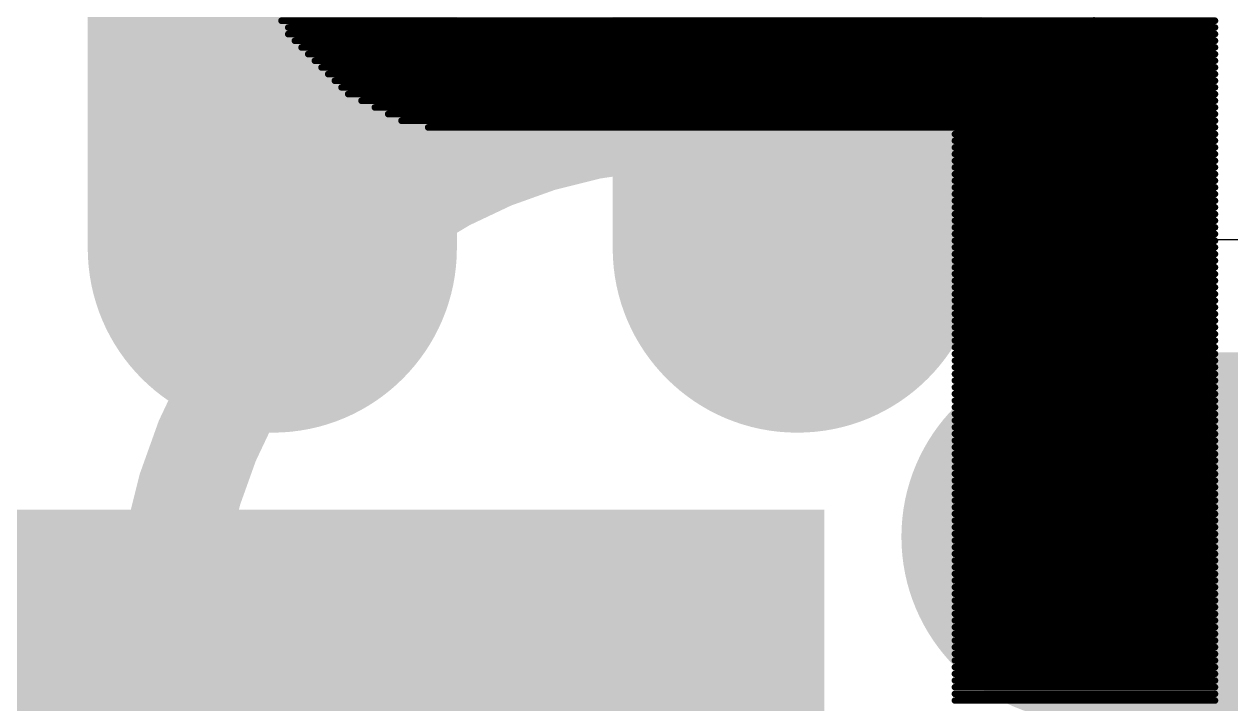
# Model space of a CAD drawing. Header units: inches. Extents: x 0 to 5455, y -5 to 5444.
# Drawn here: x 13.222 to 14.371, y 30.436 to 31.083 of the extents above; entities that cross this region are included whole.
import ezdxf

# ---------------------------------------------------------------- set-up
doc = ezdxf.new("R2010")
doc.units = ezdxf.units.IN
for name, color, linetype in [('Bottom Overlay', 54, 'Continuous'), ('Top 3D Body', 56, 'Continuous'), ('Top Layer', 1, 'Continuous'), ('Top Paste', 8, 'Continuous'), ('Top Solder', 216, 'Continuous')]:
    doc.layers.add(name, color=color, linetype=linetype)

# ---------------------------------------------------------------- blocks, each defined once
blk = doc.blocks.new('5394DE47_A0E8_4329_8464_7791B7C19310_33')
at = {"layer": 'Bottom Overlay'}
for points in [[(7.7358, -1.483, 0.00635, 0.00635, 0), (7.4882, -1.483, 0.00635, 0.00635, 0)], [(7.7358, -1.4893, 0.00635, 0.00635, 0), (7.4882, -1.4893, 0.00635, 0.00635, 0)], [(7.7358, -1.4957, 0.00635, 0.00635, 0), (7.4882, -1.4957, 0.00635, 0.00635, 0)], [(7.7358, -1.502, 0.00635, 0.00635, 0), (7.4882, -1.502, 0.00635, 0.00635, 0)], [(7.7358, -1.5084, 0.00635, 0.00635, 0), (7.4882, -1.5084, 0.00635, 0.00635, 0)], [(7.7358, -1.5147, 0.00635, 0.00635, 0), (7.4882, -1.5147, 0.00635, 0.00635, 0)], [(7.7358, -1.5211, 0.00635, 0.00635, 0), (7.4882, -1.5211, 0.00635, 0.00635, 0)], [(7.7358, -1.5274, 0.00635, 0.00635, 0), (7.4882, -1.5274, 0.00635, 0.00635, 0)], [(7.7358, -1.5338, 0.00635, 0.00635, 0), (7.4882, -1.5338, 0.00635, 0.00635, 0)], [(7.7358, -1.5401, 0.00635, 0.00635, 0), (7.4882, -1.5401, 0.00635, 0.00635, 0)], [(7.7358, -1.5465, 0.00635, 0.00635, 0), (7.4882, -1.5465, 0.00635, 0.00635, 0)], [(7.7358, -1.5528, 0.00635, 0.00635, 0), (7.4882, -1.5528, 0.00635, 0.00635, 0)], [(7.7358, -1.5592, 0.00635, 0.00635, 0), (7.4882, -1.5592, 0.00635, 0.00635, 0)], [(7.7358, -1.5655, 0.00635, 0.00635, 0), (7.4882, -1.5655, 0.00635, 0.00635, 0)], [(7.7358, -1.5719, 0.00635, 0.00635, 0), (7.4882, -1.5719, 0.00635, 0.00635, 0)], [(7.7358, -1.5782, 0.00635, 0.00635, 0), (7.4882, -1.5782, 0.00635, 0.00635, 0)], [(7.7358, -1.5846, 0.00635, 0.00635, 0), (7.4882, -1.5846, 0.00635, 0.00635, 0)], [(7.7358, -1.5909, 0.00635, 0.00635, 0), (7.4882, -1.5909, 0.00635, 0.00635, 0)], [(7.7358, -1.5973, 0.00635, 0.00635, 0), (7.4882, -1.5973, 0.00635, 0.00635, 0)], [(7.7358, -1.6036, 0.00635, 0.00635, 0), (7.4882, -1.6036, 0.00635, 0.00635, 0)], [(7.7358, -1.61, 0.00635, 0.00635, 0), (7.4882, -1.61, 0.00635, 0.00635, 0)], [(7.7358, -1.6163, 0.00635, 0.00635, 0), (7.4882, -1.6163, 0.00635, 0.00635, 0)], [(7.7358, -1.6227, 0.00635, 0.00635, 0), (7.4882, -1.6227, 0.00635, 0.00635, 0)], [(7.7358, -1.629, 0.00635, 0.00635, 0), (7.4882, -1.629, 0.00635, 0.00635, 0)], [(7.7358, -1.6354, 0.00635, 0.00635, 0), (7.4882, -1.6354, 0.00635, 0.00635, 0)], [(7.7358, -1.6417, 0.00635, 0.00635, 0), (7.4882, -1.6417, 0.00635, 0.00635, 0)], [(7.7358, -1.6481, 0.00635, 0.00635, 0), (7.4882, -1.6481, 0.00635, 0.00635, 0)], [(7.7358, -1.6544, 0.00635, 0.00635, 0), (7.4882, -1.6544, 0.00635, 0.00635, 0)], [(7.7358, -1.6608, 0.00635, 0.00635, 0), (7.4882, -1.6608, 0.00635, 0.00635, 0)], [(7.7358, -1.6671, 0.00635, 0.00635, 0), (7.4882, -1.6671, 0.00635, 0.00635, 0)], [(7.7358, -1.6735, 0.00635, 0.00635, 0), (7.4882, -1.6735, 0.00635, 0.00635, 0)], [(7.7358, -1.6798, 0.00635, 0.00635, 0), (7.4882, -1.6798, 0.00635, 0.00635, 0)], [(7.7358, -1.6862, 0.00635, 0.00635, 0), (7.4882, -1.6862, 0.00635, 0.00635, 0)], [(7.7358, -1.6925, 0.00635, 0.00635, 0), (7.4882, -1.6925, 0.00635, 0.00635, 0)], [(7.7358, -1.6989, 0.00635, 0.00635, 0), (7.4882, -1.6989, 0.00635, 0.00635, 0)], [(7.7358, -1.7052, 0.00635, 0.00635, 0), (7.4882, -1.7052, 0.00635, 0.00635, 0)], [(7.7358, -1.7116, 0.00635, 0.00635, 0), (7.4882, -1.7116, 0.00635, 0.00635, 0)], [(7.7358, -1.7179, 0.00635, 0.00635, 0), (7.4882, -1.7179, 0.00635, 0.00635, 0)], [(7.7358, -1.7243, 0.00635, 0.00635, 0), (7.4882, -1.7243, 0.00635, 0.00635, 0)], [(7.7358, -1.7306, 0.00635, 0.00635, 0), (7.4882, -1.7306, 0.00635, 0.00635, 0)], [(7.7358, -1.737, 0.00635, 0.00635, 0), (7.4882, -1.737, 0.00635, 0.00635, 0)], [(7.7358, -1.7433, 0.00635, 0.00635, 0), (7.4882, -1.7433, 0.00635, 0.00635, 0)], [(7.7358, -1.7497, 0.00635, 0.00635, 0), (7.4882, -1.7497, 0.00635, 0.00635, 0)], [(7.7358, -1.756, 0.00635, 0.00635, 0), (7.4882, -1.756, 0.00635, 0.00635, 0)], [(7.7358, -1.7624, 0.00635, 0.00635, 0), (7.4882, -1.7624, 0.00635, 0.00635, 0)], [(7.7358, -1.7687, 0.00635, 0.00635, 0), (7.4882, -1.7687, 0.00635, 0.00635, 0)], [(7.7358, -1.7751, 0.00635, 0.00635, 0), (7.4882, -1.7751, 0.00635, 0.00635, 0)], [(7.7358, -1.7814, 0.00635, 0.00635, 0), (7.4882, -1.7814, 0.00635, 0.00635, 0)], [(7.7358, -1.7878, 0.00635, 0.00635, 0), (7.4882, -1.7878, 0.00635, 0.00635, 0)], [(7.7358, -1.7941, 0.00635, 0.00635, 0), (7.4882, -1.7941, 0.00635, 0.00635, 0)], [(7.7358, -1.8005, 0.00635, 0.00635, 0), (7.4882, -1.8005, 0.00635, 0.00635, 0)], [(7.7358, -1.8068, 0.00635, 0.00635, 0), (7.4882, -1.8068, 0.00635, 0.00635, 0)], [(7.7358, -1.8132, 0.00635, 0.00635, 0), (7.4882, -1.8132, 0.00635, 0.00635, 0)], [(7.7358, -1.8195, 0.00635, 0.00635, 0), (7.4882, -1.8195, 0.00635, 0.00635, 0)], [(7.7358, -1.8259, 0.00635, 0.00635, 0), (7.4882, -1.8259, 0.00635, 0.00635, 0)], [(7.7358, -1.8322, 0.00635, 0.00635, 0), (7.4882, -1.8322, 0.00635, 0.00635, 0)], [(7.7358, -1.8386, 0.00635, 0.00635, 0), (7.4882, -1.8386, 0.00635, 0.00635, 0)], [(7.7358, -1.8449, 0.00635, 0.00635, 0), (7.4882, -1.8449, 0.00635, 0.00635, 0)], [(7.7358, -1.8513, 0.00635, 0.00635, 0), (7.4882, -1.8513, 0.00635, 0.00635, 0)], [(7.7358, -1.8576, 0.00635, 0.00635, 0), (7.4882, -1.8576, 0.00635, 0.00635, 0)], [(7.7358, -1.864, 0.00635, 0.00635, 0), (7.4882, -1.864, 0.00635, 0.00635, 0)], [(7.7358, -1.8703, 0.00635, 0.00635, 0), (7.4882, -1.8703, 0.00635, 0.00635, 0)], [(7.7358, -1.8767, 0.00635, 0.00635, 0), (7.4882, -1.8767, 0.00635, 0.00635, 0)], [(7.7358, -1.883, 0.00635, 0.00635, 0), (7.4882, -1.883, 0.00635, 0.00635, 0)], [(7.7358, -1.8894, 0.00635, 0.00635, 0), (7.4882, -1.8894, 0.00635, 0.00635, 0)], [(7.7358, -1.8957, 0.00635, 0.00635, 0), (7.4882, -1.8957, 0.00635, 0.00635, 0)], [(7.7358, -1.9021, 0.00635, 0.00635, 0), (7.4882, -1.9021, 0.00635, 0.00635, 0)], [(7.7358, -1.9084, 0.00635, 0.00635, 0), (7.4882, -1.9084, 0.00635, 0.00635, 0)], [(7.7358, -1.9148, 0.00635, 0.00635, 0), (7.4882, -1.9148, 0.00635, 0.00635, 0)], [(7.7358, -1.9211, 0.00635, 0.00635, 0), (7.4882, -1.9211, 0.00635, 0.00635, 0)], [(7.7358, -1.9275, 0.00635, 0.00635, 0), (7.4882, -1.9275, 0.00635, 0.00635, 0)], [(7.7358, -1.9338, 0.00635, 0.00635, 0), (7.4882, -1.9338, 0.00635, 0.00635, 0)], [(7.7358, -1.9402, 0.00635, 0.00635, 0), (7.4882, -1.9402, 0.00635, 0.00635, 0)], [(7.7358, -1.9465, 0.00635, 0.00635, 0), (7.4882, -1.9465, 0.00635, 0.00635, 0)], [(7.7358, -1.9529, 0.00635, 0.00635, 0), (7.4882, -1.9529, 0.00635, 0.00635, 0)], [(7.7358, -1.9592, 0.00635, 0.00635, 0), (7.4882, -1.9592, 0.00635, 0.00635, 0)], [(7.7358, -1.9656, 0.00635, 0.00635, 0), (7.4882, -1.9656, 0.00635, 0.00635, 0)], [(7.7358, -1.9719, 0.00635, 0.00635, 0), (7.4882, -1.9719, 0.00635, 0.00635, 0)], [(7.7358, -1.9783, 0.00635, 0.00635, 0), (7.4882, -1.9783, 0.00635, 0.00635, 0)], [(7.7358, -1.9846, 0.00635, 0.00635, 0), (7.4882, -1.9846, 0.00635, 0.00635, 0)], [(7.7358, -1.991, 0.00635, 0.00635, 0), (7.4882, -1.991, 0.00635, 0.00635, 0)], [(7.7358, -1.9973, 0.00635, 0.00635, 0), (7.4882, -1.9973, 0.00635, 0.00635, 0)], [(7.7358, -2.0037, 0.00635, 0.00635, 0), (7.4882, -2.0037, 0.00635, 0.00635, 0)], [(7.7358, -2.01, 0.00635, 0.00635, 0), (7.4882, -2.01, 0.00635, 0.00635, 0)], [(7.7358, -2.0164, 0.00635, 0.00635, 0), (7.4882, -2.0164, 0.00635, 0.00635, 0)], [(7.7358, -2.0227, 0.00635, 0.00635, 0), (7.4882, -2.0227, 0.00635, 0.00635, 0)], [(8.2375, -2.0291, 0.00635, 0.00635, 0), (7.4882, -2.0291, 0.00635, 0.00635, 0)], [(8.2629, -2.0354, 0.00635, 0.00635, 0), (7.4882, -2.0354, 0.00635, 0.00635, 0)], [(8.2756, -2.0418, 0.00635, 0.00635, 0), (7.4882, -2.0418, 0.00635, 0.00635, 0)], [(8.2883, -2.0481, 0.00635, 0.00635, 0), (7.4882, -2.0481, 0.00635, 0.00635, 0)], [(8.301, -2.0545, 0.00635, 0.00635, 0), (7.4882, -2.0545, 0.00635, 0.00635, 0)], [(8.3137, -2.0608, 0.00635, 0.00635, 0), (7.4882, -2.0608, 0.00635, 0.00635, 0)], [(8.32, -2.0672, 0.00635, 0.00635, 0), (7.4882, -2.0672, 0.00635, 0.00635, 0)], [(8.3264, -2.0735, 0.00635, 0.00635, 0), (7.4882, -2.0735, 0.00635, 0.00635, 0)], [(8.3327, -2.0799, 0.00635, 0.00635, 0), (7.4882, -2.0799, 0.00635, 0.00635, 0)], [(8.3391, -2.0862, 0.00635, 0.00635, 0), (7.4882, -2.0862, 0.00635, 0.00635, 0)], [(8.3454, -2.0926, 0.00635, 0.00635, 0), (7.4882, -2.0926, 0.00635, 0.00635, 0)], [(8.3518, -2.0989, 0.00635, 0.00635, 0), (7.4882, -2.0989, 0.00635, 0.00635, 0)], [(8.3581, -2.1053, 0.00635, 0.00635, 0), (7.4882, -2.1053, 0.00635, 0.00635, 0)], [(8.3645, -2.1116, 0.00635, 0.00635, 0), (7.4882, -2.1116, 0.00635, 0.00635, 0)], [(8.3708, -2.118, 0.00635, 0.00635, 0), (7.4882, -2.118, 0.00635, 0.00635, 0)], [(8.3708, -2.1243, 0.00635, 0.00635, 0), (7.4882, -2.1243, 0.00635, 0.00635, 0)], [(8.3772, -2.1307, 0.00635, 0.00635, 0), (7.4882, -2.1307, 0.00635, 0.00635, 0)]]:
    blk.add_lwpolyline(points, format="xyseb", dxfattribs=at)
for points in [[(7.4866, -1.483, 0.00317, 0.00317, 1), (7.4898, -1.483, 0.00317, 0.00317, 1)], [(7.7343, -1.483, 0.00317, 0.00317, 1), (7.7374, -1.483, 0.00317, 0.00317, 1)], [(7.4866, -1.4893, 0.00317, 0.00317, 1), (7.4898, -1.4893, 0.00317, 0.00317, 1)], [(7.4866, -1.4957, 0.00317, 0.00317, 1), (7.4898, -1.4957, 0.00317, 0.00317, 1)], [(7.7343, -1.4893, 0.00317, 0.00317, 1), (7.7374, -1.4893, 0.00317, 0.00317, 1)], [(7.7343, -1.4957, 0.00317, 0.00317, 1), (7.7374, -1.4957, 0.00317, 0.00317, 1)], [(7.4866, -1.502, 0.00317, 0.00317, 1), (7.4898, -1.502, 0.00317, 0.00317, 1)], [(7.4866, -1.5084, 0.00317, 0.00317, 1), (7.4898, -1.5084, 0.00317, 0.00317, 1)], [(7.7343, -1.502, 0.00317, 0.00317, 1), (7.7374, -1.502, 0.00317, 0.00317, 1)], [(7.7343, -1.5084, 0.00317, 0.00317, 1), (7.7374, -1.5084, 0.00317, 0.00317, 1)], [(7.4866, -1.5147, 0.00317, 0.00317, 1), (7.4898, -1.5147, 0.00317, 0.00317, 1)], [(7.7343, -1.5147, 0.00317, 0.00317, 1), (7.7374, -1.5147, 0.00317, 0.00317, 1)], [(7.4866, -1.5211, 0.00317, 0.00317, 1), (7.4898, -1.5211, 0.00317, 0.00317, 1)], [(7.4866, -1.5274, 0.00317, 0.00317, 1), (7.4898, -1.5274, 0.00317, 0.00317, 1)], [(7.7343, -1.5211, 0.00317, 0.00317, 1), (7.7374, -1.5211, 0.00317, 0.00317, 1)], [(7.7343, -1.5274, 0.00317, 0.00317, 1), (7.7374, -1.5274, 0.00317, 0.00317, 1)], [(7.4866, -1.5338, 0.00317, 0.00317, 1), (7.4898, -1.5338, 0.00317, 0.00317, 1)], [(7.4866, -1.5401, 0.00317, 0.00317, 1), (7.4898, -1.5401, 0.00317, 0.00317, 1)], [(7.7343, -1.5338, 0.00317, 0.00317, 1), (7.7374, -1.5338, 0.00317, 0.00317, 1)], [(7.7343, -1.5401, 0.00317, 0.00317, 1), (7.7374, -1.5401, 0.00317, 0.00317, 1)], [(7.4866, -1.5465, 0.00317, 0.00317, 1), (7.4898, -1.5465, 0.00317, 0.00317, 1)], [(7.4866, -1.5528, 0.00317, 0.00317, 1), (7.4898, -1.5528, 0.00317, 0.00317, 1)], [(7.7343, -1.5465, 0.00317, 0.00317, 1), (7.7374, -1.5465, 0.00317, 0.00317, 1)], [(7.7343, -1.5528, 0.00317, 0.00317, 1), (7.7374, -1.5528, 0.00317, 0.00317, 1)], [(7.4866, -1.5592, 0.00317, 0.00317, 1), (7.4898, -1.5592, 0.00317, 0.00317, 1)], [(7.4866, -1.5655, 0.00317, 0.00317, 1), (7.4898, -1.5655, 0.00317, 0.00317, 1)], [(7.7343, -1.5592, 0.00317, 0.00317, 1), (7.7374, -1.5592, 0.00317, 0.00317, 1)], [(7.7343, -1.5655, 0.00317, 0.00317, 1), (7.7374, -1.5655, 0.00317, 0.00317, 1)], [(7.4866, -1.5719, 0.00317, 0.00317, 1), (7.4898, -1.5719, 0.00317, 0.00317, 1)], [(7.7343, -1.5719, 0.00317, 0.00317, 1), (7.7374, -1.5719, 0.00317, 0.00317, 1)], [(7.4866, -1.5782, 0.00317, 0.00317, 1), (7.4898, -1.5782, 0.00317, 0.00317, 1)], [(7.4866, -1.5846, 0.00317, 0.00317, 1), (7.4898, -1.5846, 0.00317, 0.00317, 1)], [(7.7343, -1.5782, 0.00317, 0.00317, 1), (7.7374, -1.5782, 0.00317, 0.00317, 1)], [(7.7343, -1.5846, 0.00317, 0.00317, 1), (7.7374, -1.5846, 0.00317, 0.00317, 1)], [(7.4866, -1.5909, 0.00317, 0.00317, 1), (7.4898, -1.5909, 0.00317, 0.00317, 1)], [(7.4866, -1.5973, 0.00317, 0.00317, 1), (7.4898, -1.5973, 0.00317, 0.00317, 1)], [(7.7343, -1.5909, 0.00317, 0.00317, 1), (7.7374, -1.5909, 0.00317, 0.00317, 1)], [(7.7343, -1.5973, 0.00317, 0.00317, 1), (7.7374, -1.5973, 0.00317, 0.00317, 1)], [(7.4866, -1.6036, 0.00317, 0.00317, 1), (7.4898, -1.6036, 0.00317, 0.00317, 1)], [(7.4866, -1.61, 0.00317, 0.00317, 1), (7.4898, -1.61, 0.00317, 0.00317, 1)], [(7.7343, -1.6036, 0.00317, 0.00317, 1), (7.7374, -1.6036, 0.00317, 0.00317, 1)], [(7.7343, -1.61, 0.00317, 0.00317, 1), (7.7374, -1.61, 0.00317, 0.00317, 1)], [(7.4866, -1.6163, 0.00317, 0.00317, 1), (7.4898, -1.6163, 0.00317, 0.00317, 1)], [(7.4866, -1.6227, 0.00317, 0.00317, 1), (7.4898, -1.6227, 0.00317, 0.00317, 1)], [(7.7343, -1.6163, 0.00317, 0.00317, 1), (7.7374, -1.6163, 0.00317, 0.00317, 1)], [(7.7343, -1.6227, 0.00317, 0.00317, 1), (7.7374, -1.6227, 0.00317, 0.00317, 1)], [(7.4866, -1.629, 0.00317, 0.00317, 1), (7.4898, -1.629, 0.00317, 0.00317, 1)], [(7.7343, -1.629, 0.00317, 0.00317, 1), (7.7374, -1.629, 0.00317, 0.00317, 1)], [(7.4866, -1.6354, 0.00317, 0.00317, 1), (7.4898, -1.6354, 0.00317, 0.00317, 1)], [(7.4866, -1.6417, 0.00317, 0.00317, 1), (7.4898, -1.6417, 0.00317, 0.00317, 1)], [(7.7343, -1.6354, 0.00317, 0.00317, 1), (7.7374, -1.6354, 0.00317, 0.00317, 1)], [(7.7343, -1.6417, 0.00317, 0.00317, 1), (7.7374, -1.6417, 0.00317, 0.00317, 1)], [(7.4866, -1.6481, 0.00317, 0.00317, 1), (7.4898, -1.6481, 0.00317, 0.00317, 1)], [(7.4866, -1.6544, 0.00317, 0.00317, 1), (7.4898, -1.6544, 0.00317, 0.00317, 1)], [(7.7343, -1.6481, 0.00317, 0.00317, 1), (7.7374, -1.6481, 0.00317, 0.00317, 1)], [(7.7343, -1.6544, 0.00317, 0.00317, 1), (7.7374, -1.6544, 0.00317, 0.00317, 1)], [(7.4866, -1.6608, 0.00317, 0.00317, 1), (7.4898, -1.6608, 0.00317, 0.00317, 1)], [(7.4866, -1.6671, 0.00317, 0.00317, 1), (7.4898, -1.6671, 0.00317, 0.00317, 1)], [(7.7343, -1.6608, 0.00317, 0.00317, 1), (7.7374, -1.6608, 0.00317, 0.00317, 1)], [(7.7343, -1.6671, 0.00317, 0.00317, 1), (7.7374, -1.6671, 0.00317, 0.00317, 1)], [(7.4866, -1.6735, 0.00317, 0.00317, 1), (7.4898, -1.6735, 0.00317, 0.00317, 1)], [(7.4866, -1.6798, 0.00317, 0.00317, 1), (7.4898, -1.6798, 0.00317, 0.00317, 1)], [(7.7343, -1.6735, 0.00317, 0.00317, 1), (7.7374, -1.6735, 0.00317, 0.00317, 1)], [(7.7343, -1.6798, 0.00317, 0.00317, 1), (7.7374, -1.6798, 0.00317, 0.00317, 1)], [(7.4866, -1.6862, 0.00317, 0.00317, 1), (7.4898, -1.6862, 0.00317, 0.00317, 1)], [(7.4866, -1.6925, 0.00317, 0.00317, 1), (7.4898, -1.6925, 0.00317, 0.00317, 1)], [(7.7343, -1.6862, 0.00317, 0.00317, 1), (7.7374, -1.6862, 0.00317, 0.00317, 1)], [(7.7343, -1.6925, 0.00317, 0.00317, 1), (7.7374, -1.6925, 0.00317, 0.00317, 1)], [(7.4866, -1.6989, 0.00317, 0.00317, 1), (7.4898, -1.6989, 0.00317, 0.00317, 1)], [(7.7343, -1.6989, 0.00317, 0.00317, 1), (7.7374, -1.6989, 0.00317, 0.00317, 1)], [(7.4866, -1.7052, 0.00317, 0.00317, 1), (7.4898, -1.7052, 0.00317, 0.00317, 1)], [(7.4866, -1.7116, 0.00317, 0.00317, 1), (7.4898, -1.7116, 0.00317, 0.00317, 1)], [(7.7343, -1.7052, 0.00317, 0.00317, 1), (7.7374, -1.7052, 0.00317, 0.00317, 1)], [(7.7343, -1.7116, 0.00317, 0.00317, 1), (7.7374, -1.7116, 0.00317, 0.00317, 1)], [(7.4866, -1.7179, 0.00317, 0.00317, 1), (7.4898, -1.7179, 0.00317, 0.00317, 1)], [(7.4866, -1.7243, 0.00317, 0.00317, 1), (7.4898, -1.7243, 0.00317, 0.00317, 1)], [(7.7343, -1.7179, 0.00317, 0.00317, 1), (7.7374, -1.7179, 0.00317, 0.00317, 1)], [(7.7343, -1.7243, 0.00317, 0.00317, 1), (7.7374, -1.7243, 0.00317, 0.00317, 1)], [(7.4866, -1.7306, 0.00317, 0.00317, 1), (7.4898, -1.7306, 0.00317, 0.00317, 1)], [(7.4866, -1.737, 0.00317, 0.00317, 1), (7.4898, -1.737, 0.00317, 0.00317, 1)], [(7.7343, -1.7306, 0.00317, 0.00317, 1), (7.7374, -1.7306, 0.00317, 0.00317, 1)], [(7.7343, -1.737, 0.00317, 0.00317, 1), (7.7374, -1.737, 0.00317, 0.00317, 1)], [(7.4866, -1.7433, 0.00317, 0.00317, 1), (7.4898, -1.7433, 0.00317, 0.00317, 1)], [(7.4866, -1.7497, 0.00317, 0.00317, 1), (7.4898, -1.7497, 0.00317, 0.00317, 1)], [(7.7343, -1.7433, 0.00317, 0.00317, 1), (7.7374, -1.7433, 0.00317, 0.00317, 1)], [(7.7343, -1.7497, 0.00317, 0.00317, 1), (7.7374, -1.7497, 0.00317, 0.00317, 1)], [(7.4866, -1.756, 0.00317, 0.00317, 1), (7.4898, -1.756, 0.00317, 0.00317, 1)], [(7.7343, -1.756, 0.00317, 0.00317, 1), (7.7374, -1.756, 0.00317, 0.00317, 1)], [(7.4866, -1.7624, 0.00317, 0.00317, 1), (7.4898, -1.7624, 0.00317, 0.00317, 1)], [(7.4866, -1.7687, 0.00317, 0.00317, 1), (7.4898, -1.7687, 0.00317, 0.00317, 1)], [(7.7343, -1.7624, 0.00317, 0.00317, 1), (7.7374, -1.7624, 0.00317, 0.00317, 1)], [(7.7343, -1.7687, 0.00317, 0.00317, 1), (7.7374, -1.7687, 0.00317, 0.00317, 1)], [(7.4866, -1.7751, 0.00317, 0.00317, 1), (7.4898, -1.7751, 0.00317, 0.00317, 1)], [(7.4866, -1.7814, 0.00317, 0.00317, 1), (7.4898, -1.7814, 0.00317, 0.00317, 1)], [(7.7343, -1.7751, 0.00317, 0.00317, 1), (7.7374, -1.7751, 0.00317, 0.00317, 1)], [(7.7343, -1.7814, 0.00317, 0.00317, 1), (7.7374, -1.7814, 0.00317, 0.00317, 1)], [(7.4866, -1.7878, 0.00317, 0.00317, 1), (7.4898, -1.7878, 0.00317, 0.00317, 1)], [(7.4866, -1.7941, 0.00317, 0.00317, 1), (7.4898, -1.7941, 0.00317, 0.00317, 1)], [(7.7343, -1.7878, 0.00317, 0.00317, 1), (7.7374, -1.7878, 0.00317, 0.00317, 1)], [(7.7343, -1.7941, 0.00317, 0.00317, 1), (7.7374, -1.7941, 0.00317, 0.00317, 1)], [(7.4866, -1.8005, 0.00317, 0.00317, 1), (7.4898, -1.8005, 0.00317, 0.00317, 1)], [(7.4866, -1.8068, 0.00317, 0.00317, 1), (7.4898, -1.8068, 0.00317, 0.00317, 1)], [(7.7343, -1.8005, 0.00317, 0.00317, 1), (7.7374, -1.8005, 0.00317, 0.00317, 1)], [(7.7343, -1.8068, 0.00317, 0.00317, 1), (7.7374, -1.8068, 0.00317, 0.00317, 1)], [(7.4866, -1.8132, 0.00317, 0.00317, 1), (7.4898, -1.8132, 0.00317, 0.00317, 1)], [(7.7343, -1.8132, 0.00317, 0.00317, 1), (7.7374, -1.8132, 0.00317, 0.00317, 1)], [(7.4866, -1.8195, 0.00317, 0.00317, 1), (7.4898, -1.8195, 0.00317, 0.00317, 1)], [(7.4866, -1.8259, 0.00317, 0.00317, 1), (7.4898, -1.8259, 0.00317, 0.00317, 1)], [(7.7343, -1.8195, 0.00317, 0.00317, 1), (7.7374, -1.8195, 0.00317, 0.00317, 1)], [(7.7343, -1.8259, 0.00317, 0.00317, 1), (7.7374, -1.8259, 0.00317, 0.00317, 1)], [(7.4866, -1.8322, 0.00317, 0.00317, 1), (7.4898, -1.8322, 0.00317, 0.00317, 1)], [(7.4866, -1.8386, 0.00317, 0.00317, 1), (7.4898, -1.8386, 0.00317, 0.00317, 1)], [(7.7343, -1.8322, 0.00317, 0.00317, 1), (7.7374, -1.8322, 0.00317, 0.00317, 1)], [(7.7343, -1.8386, 0.00317, 0.00317, 1), (7.7374, -1.8386, 0.00317, 0.00317, 1)], [(7.4866, -1.8449, 0.00317, 0.00317, 1), (7.4898, -1.8449, 0.00317, 0.00317, 1)], [(7.4866, -1.8513, 0.00317, 0.00317, 1), (7.4898, -1.8513, 0.00317, 0.00317, 1)], [(7.7343, -1.8449, 0.00317, 0.00317, 1), (7.7374, -1.8449, 0.00317, 0.00317, 1)], [(7.7343, -1.8513, 0.00317, 0.00317, 1), (7.7374, -1.8513, 0.00317, 0.00317, 1)], [(7.4866, -1.8576, 0.00317, 0.00317, 1), (7.4898, -1.8576, 0.00317, 0.00317, 1)], [(7.4866, -1.864, 0.00317, 0.00317, 1), (7.4898, -1.864, 0.00317, 0.00317, 1)], [(7.7343, -1.8576, 0.00317, 0.00317, 1), (7.7374, -1.8576, 0.00317, 0.00317, 1)], [(7.7343, -1.864, 0.00317, 0.00317, 1), (7.7374, -1.864, 0.00317, 0.00317, 1)], [(7.4866, -1.8703, 0.00317, 0.00317, 1), (7.4898, -1.8703, 0.00317, 0.00317, 1)], [(7.7343, -1.8703, 0.00317, 0.00317, 1), (7.7374, -1.8703, 0.00317, 0.00317, 1)], [(7.4866, -1.8767, 0.00317, 0.00317, 1), (7.4898, -1.8767, 0.00317, 0.00317, 1)], [(7.4866, -1.883, 0.00317, 0.00317, 1), (7.4898, -1.883, 0.00317, 0.00317, 1)], [(7.7343, -1.8767, 0.00317, 0.00317, 1), (7.7374, -1.8767, 0.00317, 0.00317, 1)], [(7.7343, -1.883, 0.00317, 0.00317, 1), (7.7374, -1.883, 0.00317, 0.00317, 1)], [(7.4866, -1.8894, 0.00317, 0.00317, 1), (7.4898, -1.8894, 0.00317, 0.00317, 1)], [(7.4866, -1.8957, 0.00317, 0.00317, 1), (7.4898, -1.8957, 0.00317, 0.00317, 1)], [(7.7343, -1.8894, 0.00317, 0.00317, 1), (7.7374, -1.8894, 0.00317, 0.00317, 1)], [(7.7343, -1.8957, 0.00317, 0.00317, 1), (7.7374, -1.8957, 0.00317, 0.00317, 1)], [(7.4866, -1.9021, 0.00317, 0.00317, 1), (7.4898, -1.9021, 0.00317, 0.00317, 1)], [(7.4866, -1.9084, 0.00317, 0.00317, 1), (7.4898, -1.9084, 0.00317, 0.00317, 1)], [(7.7343, -1.9021, 0.00317, 0.00317, 1), (7.7374, -1.9021, 0.00317, 0.00317, 1)], [(7.7343, -1.9084, 0.00317, 0.00317, 1), (7.7374, -1.9084, 0.00317, 0.00317, 1)], [(7.4866, -1.9148, 0.00317, 0.00317, 1), (7.4898, -1.9148, 0.00317, 0.00317, 1)], [(7.4866, -1.9211, 0.00317, 0.00317, 1), (7.4898, -1.9211, 0.00317, 0.00317, 1)], [(7.7343, -1.9148, 0.00317, 0.00317, 1), (7.7374, -1.9148, 0.00317, 0.00317, 1)], [(7.7343, -1.9211, 0.00317, 0.00317, 1), (7.7374, -1.9211, 0.00317, 0.00317, 1)], [(7.4866, -1.9275, 0.00317, 0.00317, 1), (7.4898, -1.9275, 0.00317, 0.00317, 1)], [(7.4866, -1.9338, 0.00317, 0.00317, 1), (7.4898, -1.9338, 0.00317, 0.00317, 1)], [(7.7343, -1.9275, 0.00317, 0.00317, 1), (7.7374, -1.9275, 0.00317, 0.00317, 1)], [(7.7343, -1.9338, 0.00317, 0.00317, 1), (7.7374, -1.9338, 0.00317, 0.00317, 1)], [(7.4866, -1.9402, 0.00317, 0.00317, 1), (7.4898, -1.9402, 0.00317, 0.00317, 1)], [(7.7343, -1.9402, 0.00317, 0.00317, 1), (7.7374, -1.9402, 0.00317, 0.00317, 1)], [(7.4866, -1.9465, 0.00317, 0.00317, 1), (7.4898, -1.9465, 0.00317, 0.00317, 1)], [(7.4866, -1.9529, 0.00317, 0.00317, 1), (7.4898, -1.9529, 0.00317, 0.00317, 1)], [(7.7343, -1.9465, 0.00317, 0.00317, 1), (7.7374, -1.9465, 0.00317, 0.00317, 1)], [(7.7343, -1.9529, 0.00317, 0.00317, 1), (7.7374, -1.9529, 0.00317, 0.00317, 1)], [(7.4866, -1.9592, 0.00317, 0.00317, 1), (7.4898, -1.9592, 0.00317, 0.00317, 1)], [(7.4866, -1.9656, 0.00317, 0.00317, 1), (7.4898, -1.9656, 0.00317, 0.00317, 1)], [(7.7343, -1.9592, 0.00317, 0.00317, 1), (7.7374, -1.9592, 0.00317, 0.00317, 1)], [(7.7343, -1.9656, 0.00317, 0.00317, 1), (7.7374, -1.9656, 0.00317, 0.00317, 1)], [(7.4866, -1.9719, 0.00317, 0.00317, 1), (7.4898, -1.9719, 0.00317, 0.00317, 1)], [(7.4866, -1.9783, 0.00317, 0.00317, 1), (7.4898, -1.9783, 0.00317, 0.00317, 1)], [(7.7343, -1.9719, 0.00317, 0.00317, 1), (7.7374, -1.9719, 0.00317, 0.00317, 1)], [(7.7343, -1.9783, 0.00317, 0.00317, 1), (7.7374, -1.9783, 0.00317, 0.00317, 1)], [(7.4866, -1.9846, 0.00317, 0.00317, 1), (7.4898, -1.9846, 0.00317, 0.00317, 1)], [(7.4866, -1.991, 0.00317, 0.00317, 1), (7.4898, -1.991, 0.00317, 0.00317, 1)], [(7.7343, -1.9846, 0.00317, 0.00317, 1), (7.7374, -1.9846, 0.00317, 0.00317, 1)], [(7.7343, -1.991, 0.00317, 0.00317, 1), (7.7374, -1.991, 0.00317, 0.00317, 1)], [(7.4866, -1.9973, 0.00317, 0.00317, 1), (7.4898, -1.9973, 0.00317, 0.00317, 1)], [(7.7343, -1.9973, 0.00317, 0.00317, 1), (7.7374, -1.9973, 0.00317, 0.00317, 1)], [(7.4866, -2.0037, 0.00317, 0.00317, 1), (7.4898, -2.0037, 0.00317, 0.00317, 1)], [(7.4866, -2.01, 0.00317, 0.00317, 1), (7.4898, -2.01, 0.00317, 0.00317, 1)], [(7.7343, -2.0037, 0.00317, 0.00317, 1), (7.7374, -2.0037, 0.00317, 0.00317, 1)], [(7.7343, -2.01, 0.00317, 0.00317, 1), (7.7374, -2.01, 0.00317, 0.00317, 1)], [(7.4866, -2.0164, 0.00317, 0.00317, 1), (7.4898, -2.0164, 0.00317, 0.00317, 1)], [(7.4866, -2.0227, 0.00317, 0.00317, 1), (7.4898, -2.0227, 0.00317, 0.00317, 1)], [(7.7343, -2.0164, 0.00317, 0.00317, 1), (7.7374, -2.0164, 0.00317, 0.00317, 1)], [(7.7343, -2.0227, 0.00317, 0.00317, 1), (7.7374, -2.0227, 0.00317, 0.00317, 1)], [(7.4866, -2.0291, 0.00317, 0.00317, 1), (7.4898, -2.0291, 0.00317, 0.00317, 1)], [(7.4866, -2.0354, 0.00317, 0.00317, 1), (7.4898, -2.0354, 0.00317, 0.00317, 1)], [(8.2359, -2.0291, 0.00317, 0.00317, 1), (8.2391, -2.0291, 0.00317, 0.00317, 1)], [(8.2613, -2.0354, 0.00317, 0.00317, 1), (8.2645, -2.0354, 0.00317, 0.00317, 1)], [(7.4866, -2.0418, 0.00317, 0.00317, 1), (7.4898, -2.0418, 0.00317, 0.00317, 1)], [(7.4866, -2.0481, 0.00317, 0.00317, 1), (7.4898, -2.0481, 0.00317, 0.00317, 1)], [(8.274, -2.0418, 0.00317, 0.00317, 1), (8.2772, -2.0418, 0.00317, 0.00317, 1)], [(8.2867, -2.0481, 0.00317, 0.00317, 1), (8.2899, -2.0481, 0.00317, 0.00317, 1)], [(7.4866, -2.0545, 0.00317, 0.00317, 1), (7.4898, -2.0545, 0.00317, 0.00317, 1)], [(8.2994, -2.0545, 0.00317, 0.00317, 1), (8.3026, -2.0545, 0.00317, 0.00317, 1)], [(7.4866, -2.0608, 0.00317, 0.00317, 1), (7.4898, -2.0608, 0.00317, 0.00317, 1)], [(7.4866, -2.0672, 0.00317, 0.00317, 1), (7.4898, -2.0672, 0.00317, 0.00317, 1)], [(8.3121, -2.0608, 0.00317, 0.00317, 1), (8.3153, -2.0608, 0.00317, 0.00317, 1)], [(8.3185, -2.0672, 0.00317, 0.00317, 1), (8.3216, -2.0672, 0.00317, 0.00317, 1)], [(7.4866, -2.0735, 0.00317, 0.00317, 1), (7.4898, -2.0735, 0.00317, 0.00317, 1)], [(7.4866, -2.0799, 0.00317, 0.00317, 1), (7.4898, -2.0799, 0.00317, 0.00317, 1)], [(8.3248, -2.0735, 0.00317, 0.00317, 1), (8.328, -2.0735, 0.00317, 0.00317, 1)], [(8.3312, -2.0799, 0.00317, 0.00317, 1), (8.3343, -2.0799, 0.00317, 0.00317, 1)], [(7.4866, -2.0862, 0.00317, 0.00317, 1), (7.4898, -2.0862, 0.00317, 0.00317, 1)], [(7.4866, -2.0926, 0.00317, 0.00317, 1), (7.4898, -2.0926, 0.00317, 0.00317, 1)], [(8.3375, -2.0862, 0.00317, 0.00317, 1), (8.3407, -2.0862, 0.00317, 0.00317, 1)], [(8.3439, -2.0926, 0.00317, 0.00317, 1), (8.347, -2.0926, 0.00317, 0.00317, 1)], [(7.4866, -2.0989, 0.00317, 0.00317, 1), (7.4898, -2.0989, 0.00317, 0.00317, 1)], [(7.4866, -2.1053, 0.00317, 0.00317, 1), (7.4898, -2.1053, 0.00317, 0.00317, 1)], [(8.3502, -2.0989, 0.00317, 0.00317, 1), (8.3534, -2.0989, 0.00317, 0.00317, 1)], [(8.3566, -2.1053, 0.00317, 0.00317, 1), (8.3597, -2.1053, 0.00317, 0.00317, 1)], [(7.4866, -2.1116, 0.00317, 0.00317, 1), (7.4898, -2.1116, 0.00317, 0.00317, 1)], [(7.4866, -2.118, 0.00317, 0.00317, 1), (7.4898, -2.118, 0.00317, 0.00317, 1)], [(8.3629, -2.1116, 0.00317, 0.00317, 1), (8.3661, -2.1116, 0.00317, 0.00317, 1)], [(8.3693, -2.118, 0.00317, 0.00317, 1), (8.3724, -2.118, 0.00317, 0.00317, 1)], [(7.4866, -2.1243, 0.00317, 0.00317, 1), (7.4898, -2.1243, 0.00317, 0.00317, 1)], [(8.3693, -2.1243, 0.00317, 0.00317, 1), (8.3724, -2.1243, 0.00317, 0.00317, 1)], [(7.4866, -2.1307, 0.00317, 0.00317, 1), (7.4898, -2.1307, 0.00317, 0.00317, 1)], [(8.3756, -2.1307, 0.00317, 0.00317, 1), (8.3788, -2.1307, 0.00317, 0.00317, 1)]]:
    blk.add_lwpolyline(points, format="xyseb", close=True, dxfattribs=at)
blk = doc.blocks.new('1C9CA8C2_7F7E_4E2B_A488_6DD37E6BADEA_36')
at = {"layer": 'Top Layer'}
h = blk.add_hatch(color=1, dxfattribs=at)
edge = h.paths.add_edge_path()
edge.add_arc((-0.75, 1.025), 0.125, 180, 360)
edge.add_line((-0.625, 1.025), (-0.625, 1.725))
edge.add_arc((-0.75, 1.725), 0.125, 0, 180)
edge.add_line((-0.875, 1.725), (-0.875, 1.025))
h = blk.add_hatch(color=1, dxfattribs=at)
edge = h.paths.add_edge_path()
edge.add_arc((-1.025, 0.75), 0.125, 270, 450)
edge.add_line((-1.025, 0.875), (-1.725, 0.875))
edge.add_arc((-1.725, 0.75), 0.125, 90, 270)
edge.add_line((-1.725, 0.625), (-1.025, 0.625))
blk.add_hatch(color=1, dxfattribs=at).paths.add_polyline_path([(-0.725, 0.725), (0.725, 0.725), (0.725, -0.725), (-0.725, -0.725)])
h = blk.add_hatch(color=1, dxfattribs=at)
edge = h.paths.add_edge_path()
edge.add_arc((-1.025, 0.25), 0.125, 270, 450)
edge.add_line((-1.025, 0.375), (-1.725, 0.375))
edge.add_arc((-1.725, 0.25), 0.125, 90, 270)
edge.add_line((-1.725, 0.125), (-1.025, 0.125))
at = {"layer": 'Top Paste'}
h = blk.add_hatch(color=8, dxfattribs=at)
edge = h.paths.add_edge_path()
edge.add_arc((-0.75, 1.025), 0.125, 180, 360)
edge.add_line((-0.625, 1.025), (-0.625, 1.725))
edge.add_arc((-0.75, 1.725), 0.125, 0, 180)
edge.add_line((-0.875, 1.725), (-0.875, 1.025))
h = blk.add_hatch(color=8, dxfattribs=at)
edge = h.paths.add_edge_path()
edge.add_arc((-1.025, 0.75), 0.125, 270, 450)
edge.add_line((-1.025, 0.875), (-1.725, 0.875))
edge.add_arc((-1.725, 0.75), 0.125, 90, 270)
edge.add_line((-1.725, 0.625), (-1.025, 0.625))
blk.add_hatch(color=8, dxfattribs=at).paths.add_polyline_path([(-0.725, 0.725), (0.725, 0.725), (0.725, -0.725), (-0.725, -0.725)])
h = blk.add_hatch(color=8, dxfattribs=at)
edge = h.paths.add_edge_path()
edge.add_arc((-1.025, 0.25), 0.125, 270, 450)
edge.add_line((-1.025, 0.375), (-1.725, 0.375))
edge.add_arc((-1.725, 0.25), 0.125, 90, 270)
edge.add_line((-1.725, 0.125), (-1.025, 0.125))
at = {"layer": 'Top Solder'}
h = blk.add_hatch(color=216, dxfattribs=at)
edge = h.paths.add_edge_path()
edge.add_arc((-0.75, 1.025), 0.1758, 180, 360)
edge.add_line((-0.5742, 1.025), (-0.5742, 1.725))
edge.add_arc((-0.75, 1.725), 0.1758, 0, 180)
edge.add_line((-0.9258, 1.725), (-0.9258, 1.025))
h = blk.add_hatch(color=216, dxfattribs=at)
edge = h.paths.add_edge_path()
edge.add_arc((-1.025, 0.75), 0.1758, 270, 450)
edge.add_line((-1.025, 0.9258), (-1.725, 0.9258))
edge.add_arc((-1.725, 0.75), 0.1758, 90, 270)
edge.add_line((-1.725, 0.5742), (-1.025, 0.5742))
blk.add_hatch(color=216, dxfattribs=at).paths.add_polyline_path([(-0.7758, 0.7758), (0.7758, 0.7758), (0.7758, -0.7758), (-0.7758, -0.7758)])
h = blk.add_hatch(color=216, dxfattribs=at)
edge = h.paths.add_edge_path()
edge.add_arc((-1.025, 0.25), 0.1758, 270, 450)
edge.add_line((-1.025, 0.4258), (-1.725, 0.4258))
edge.add_arc((-1.725, 0.25), 0.1758, 90, 270)
edge.add_line((-1.725, 0.0742), (-1.025, 0.0742))
at = {"layer": 'Top 3D Body'}
for points in [[(-0.15, 0.65, 0.1, 0.1, 1), (-1.15, 0.65, 0.1, 0.1, 1)], [(-1.175, 0.65, 0.05, 0.05, 1), (-1.125, 0.65, 0.05, 0.05, 1)]]:
    blk.add_lwpolyline(points, format="xyseb", close=True, dxfattribs=at)

msp = doc.modelspace()

# ---------------------------------------------------------------- linework, layer by layer
at = {"layer": 'Top Layer'}
for p, q in [((14.2408, 30.8778), (14.2408, 31.2057)), ((14.933, 30.8778), (14.2408, 30.8778))]:
    msp.add_line(p, q, dxfattribs=at)

# ---------------------------------------------------------------- block references
for name, p, rotation in [('5394DE47_A0E8_4329_8464_7791B7C19310_33', (21.844, 28.956), 180), ('1C9CA8C2_7F7E_4E2B_A488_6DD37E6BADEA_36', (13.208, 29.845), 270)]:
    msp.add_blockref(name, p, dxfattribs=dict(rotation=rotation))

doc.saveas('drawing.dxf')
